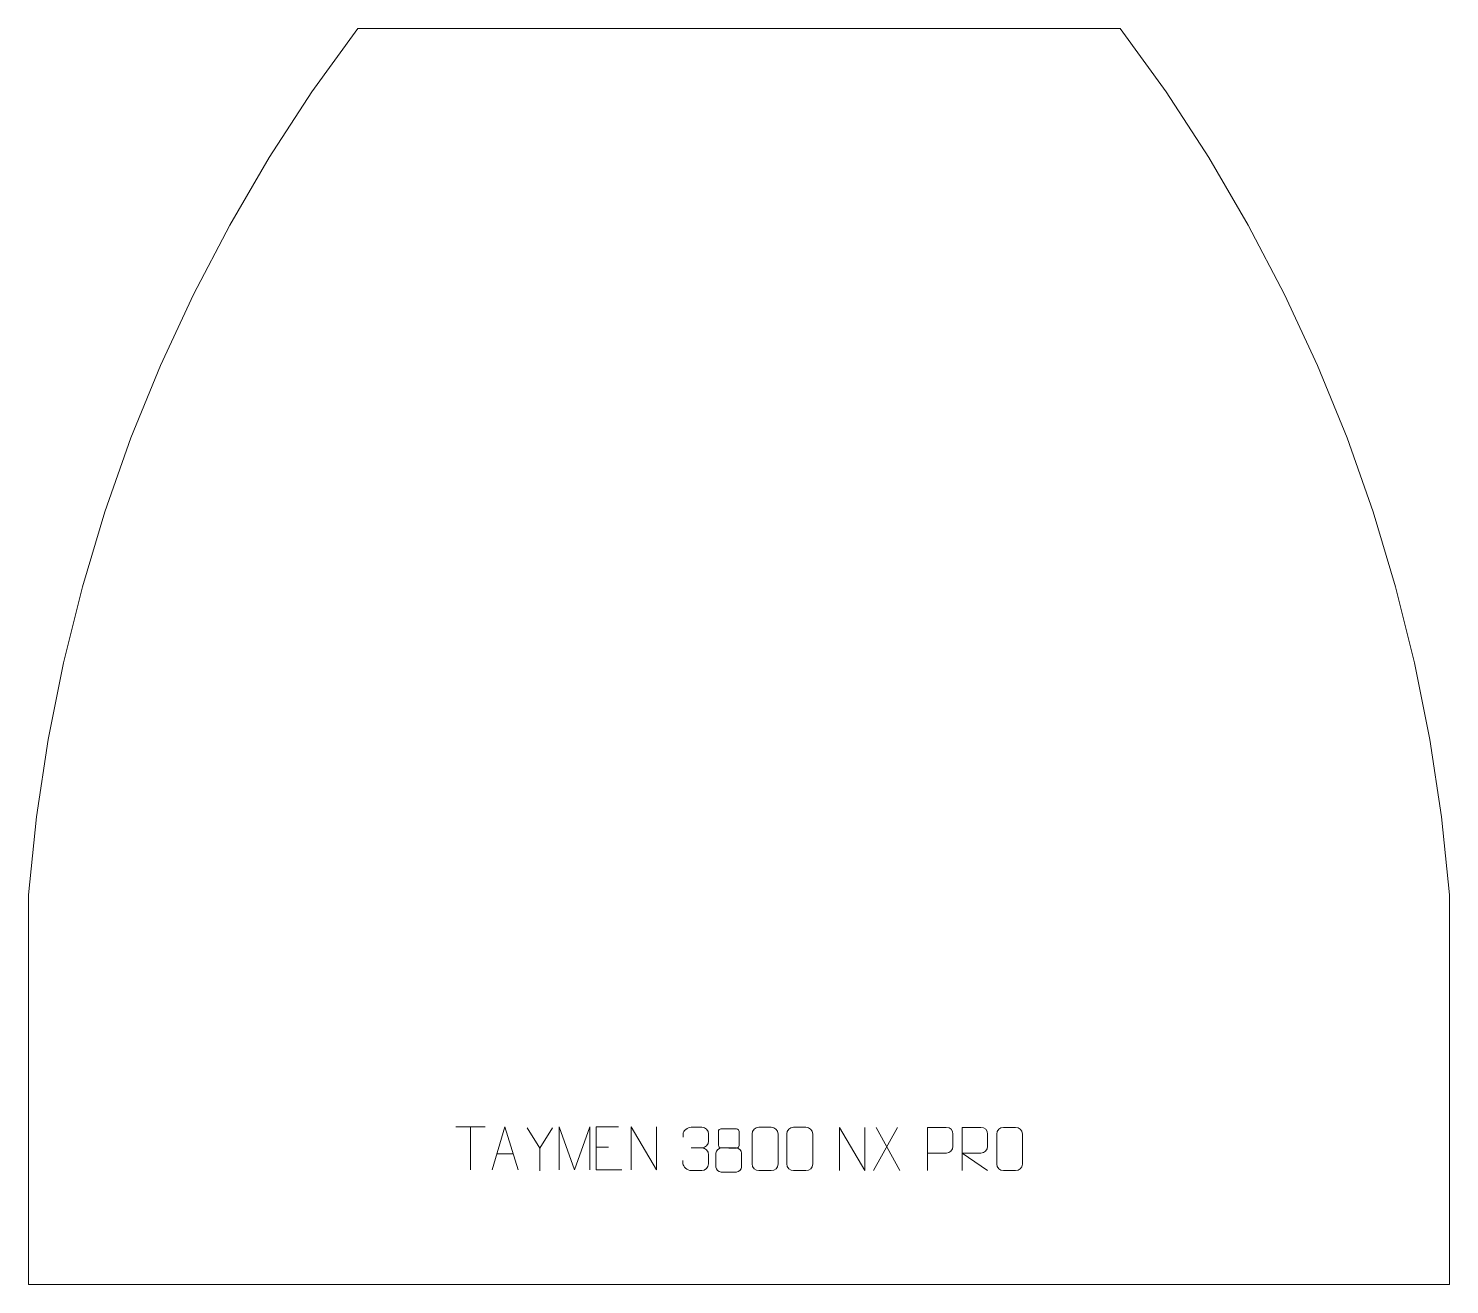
# Model space of a CAD drawing. Header units: millimetres. Extents: x -416 to 404, y 704 to 1429.
import ezdxf

# ---------------------------------------------------------------- set-up
doc = ezdxf.new("R2010")
doc.units = ezdxf.units.MM
doc.header["$MEASUREMENT"] = 0
doc.layers.add('layer 1', color=7, linetype='Continuous')

msp = doc.modelspace()

# ---------------------------------------------------------------- linework, layer by layer
at = {"layer": 'layer 1', "color": 242, "lineweight": 9}
msp.add_open_spline([(-225.9158, 1428.6703), (-225.9158, 1428.6703), (214.0841, 1428.6703), (214.0841, 1428.6703), (214.0841, 1428.6703), (214.0841, 1428.6703), (240.484, 1392.0106), (240.484, 1392.0106), (240.484, 1392.0106), (240.484, 1392.0106), (265.1161, 1354.1389), (265.1161, 1354.1389), (265.1161, 1354.1389), (265.1161, 1354.1389), (287.9238, 1315.1413), (287.9238, 1315.1413), (287.9238, 1315.1413), (287.9238, 1315.1413), (308.8557, 1275.1064), (308.8557, 1275.1064), (308.8557, 1275.1064), (308.8557, 1275.1064), (327.8652, 1234.1233), (327.8652, 1234.1233), (327.8652, 1234.1233), (327.8652, 1234.1233), (344.9112, 1192.2857), (344.9112, 1192.2857), (344.9112, 1192.2857), (344.9112, 1192.2857), (359.9522, 1149.6857), (359.9522, 1149.6857), (359.9522, 1149.6857), (359.9522, 1149.6857), (372.9559, 1106.4205), (372.9559, 1106.4205), (372.9559, 1106.4205), (372.9559, 1106.4205), (383.8944, 1062.5871), (383.8944, 1062.5871), (383.8944, 1062.5871), (383.8944, 1062.5871), (392.7405, 1018.2843), (392.7405, 1018.2843), (392.7405, 1018.2843), (392.7405, 1018.2843), (399.4758, 973.6129), (399.4758, 973.6129), (399.4758, 973.6129), (399.4758, 973.6129), (404.0844, 928.6714), (404.0844, 928.6714), (404.0844, 928.6714), (404.0844, 928.6714), (404.0844, 703.6712), (404.0844, 703.6712), (404.0844, 703.6712), (404.0844, 703.6712), (-415.9151, 703.6712), (-415.9151, 703.6712), (-415.9151, 703.6712), (-415.9151, 703.6712), (-415.9151, 928.6714), (-415.9151, 928.6714), (-415.9151, 928.6714), (-415.9151, 928.6714), (-411.3066, 973.6129), (-411.3066, 973.6129), (-411.3066, 973.6129), (-411.3066, 973.6129), (-404.5723, 1018.2843), (-404.5723, 1018.2843), (-404.5723, 1018.2843), (-404.5723, 1018.2843), (-395.7252, 1062.5871), (-395.7252, 1062.5871), (-395.7252, 1062.5871), (-395.7252, 1062.5871), (-384.7878, 1106.4205), (-384.7878, 1106.4205), (-384.7878, 1106.4205), (-384.7878, 1106.4205), (-371.784, 1149.6857), (-371.784, 1149.6857), (-371.784, 1149.6857), (-371.784, 1149.6857), (-356.7415, 1192.2857), (-356.7415, 1192.2857), (-356.7415, 1192.2857), (-356.7415, 1192.2857), (-339.6974, 1234.1233), (-339.6974, 1234.1233), (-339.6974, 1234.1233), (-339.6974, 1234.1233), (-320.6875, 1275.1064), (-320.6875, 1275.1064), (-320.6875, 1275.1064), (-320.6875, 1275.1064), (-299.7555, 1315.1413), (-299.7555, 1315.1413), (-299.7555, 1315.1413), (-299.7555, 1315.1413), (-276.9465, 1354.1389), (-276.9465, 1354.1389), (-276.9465, 1354.1389), (-276.9465, 1354.1389), (-252.3162, 1392.0106), (-252.3162, 1392.0106), (-252.3162, 1392.0106), (-252.3162, 1392.0106), (-225.9158, 1428.6703), (-225.9158, 1428.6703)], degree=3, knots=[0, 0, 0, 0, 0.03448276, 0.03448276, 0.03448276, 0.03448276, 0.06896552, 0.06896552, 0.06896552, 0.06896552, 0.10344828, 0.10344828, 0.10344828, 0.10344828, 0.13793103, 0.13793103, 0.13793103, 0.13793103, 0.17241379, 0.17241379, 0.17241379, 0.17241379, 0.20689655, 0.20689655, 0.20689655, 0.20689655, 0.24137931, 0.24137931, 0.24137931, 0.24137931, 0.27586207, 0.27586207, 0.27586207, 0.27586207, 0.31034483, 0.31034483, 0.31034483, 0.31034483, 0.34482759, 0.34482759, 0.34482759, 0.34482759, 0.37931034, 0.37931034, 0.37931034, 0.37931034, 0.4137931, 0.4137931, 0.4137931, 0.4137931, 0.44827586, 0.44827586, 0.44827586, 0.44827586, 0.48275862, 0.48275862, 0.48275862, 0.48275862, 0.51724138, 0.51724138, 0.51724138, 0.51724138, 0.55172414, 0.55172414, 0.55172414, 0.55172414, 0.5862069, 0.5862069, 0.5862069, 0.5862069, 0.62068966, 0.62068966, 0.62068966, 0.62068966, 0.65517241, 0.65517241, 0.65517241, 0.65517241, 0.68965517, 0.68965517, 0.68965517, 0.68965517, 0.72413793, 0.72413793, 0.72413793, 0.72413793, 0.75862069, 0.75862069, 0.75862069, 0.75862069, 0.79310345, 0.79310345, 0.79310345, 0.79310345, 0.82758621, 0.82758621, 0.82758621, 0.82758621, 0.86206897, 0.86206897, 0.86206897, 0.86206897, 0.89655172, 0.89655172, 0.89655172, 0.89655172, 0.93103448, 0.93103448, 0.93103448, 0.93103448, 1, 1, 1, 1], dxfattribs=at)
at = {"layer": 'layer 1', "color": 250, "lineweight": 9}
for points in [[(-169.3938, 794.7877), (-169.3938, 794.7877), (-152.4066, 794.7877), (-152.4066, 794.7877)], [(-160.9, 769.8577), (-160.9, 769.8577), (-160.9, 794.8112), (-160.9, 794.8112)], [(-120.9002, 782.3344), (-120.9002, 782.3344), (-128.2211, 794.2331), (-128.2211, 794.2331)], [(85.5085, 794.4028), (85.5085, 794.4028), (71.7679, 769.507), (71.7679, 769.507)], [(73.2225, 794.4028), (73.2225, 794.4028), (86.9631, 769.4493), (86.9631, 769.4493)], [(-145.6481, 779.1071), (-145.6481, 779.1071), (-136.1524, 779.1071), (-136.1524, 779.1071)], [(-88.3331, 782.9315), (-88.3331, 782.9315), (-81.165, 782.9315), (-81.165, 782.9315)], [(-33.5138, 782.5115), (-33.5138, 782.5115), (-27.3174, 782.5115), (-27.3174, 782.5115)]]:
    msp.add_open_spline(points, degree=3, dxfattribs=at)
for points, knots in [([(-148.3707, 769.8577), (-148.3707, 769.8577), (-140.9997, 794.8112), (-140.9997, 794.8112), (-140.9997, 794.8112), (-140.9997, 794.8112), (-133.4298, 769.8577), (-133.4298, 769.8577)], [0, 0, 0, 0, 0.33333333, 0.33333333, 0.33333333, 0.33333333, 1, 1, 1, 1]), ([(-113.5778, 794.2331), (-113.5778, 794.2331), (-120.9002, 782.3344), (-120.9002, 782.3344), (-120.9002, 782.3344), (-120.9002, 782.3344), (-120.8995, 769.2795), (-120.8995, 769.2795)], [0, 0, 0, 0, 0.33333333, 0.33333333, 0.33333333, 0.33333333, 1, 1, 1, 1]), ([(-109.7427, 769.8555), (-109.7427, 769.8555), (-109.7427, 794.8134), (-109.7427, 794.8134), (-109.7427, 794.8134), (-109.7427, 794.8134), (-100.8176, 769.8555), (-100.8176, 769.8555), (-100.8176, 769.8555), (-100.8176, 769.8555), (-92.0577, 794.8129), (-92.0577, 794.8129), (-92.0577, 794.8129), (-92.0577, 794.8129), (-92.0577, 769.8555), (-92.0577, 769.8555)], [0, 0, 0, 0, 0.2, 0.2, 0.2, 0.2, 0.4, 0.4, 0.4, 0.4, 0.6, 0.6, 0.6, 0.6, 1, 1, 1, 1]), ([(-75.4592, 794.8112), (-75.4592, 794.8112), (-88.3331, 794.8112), (-88.3331, 794.8112), (-88.3331, 794.8112), (-88.3331, 794.8112), (-88.3331, 769.8576), (-88.3331, 769.8576), (-88.3331, 769.8576), (-88.3331, 769.8576), (-73.4673, 769.8576), (-73.4673, 769.8576)], [0, 0, 0, 0, 0.25, 0.25, 0.25, 0.25, 0.5, 0.5, 0.5, 0.5, 1, 1, 1, 1]), ([(-68.2276, 769.8577), (-68.2276, 769.8577), (-68.2276, 794.8112), (-68.2276, 794.8112), (-68.2276, 794.8112), (-68.2276, 794.8112), (-53.5728, 769.8577), (-53.5728, 769.8577), (-53.5728, 769.8577), (-53.5728, 769.8577), (-53.5728, 794.8112), (-53.5728, 794.8112)], [0, 0, 0, 0, 0.25, 0.25, 0.25, 0.25, 0.5, 0.5, 0.5, 0.5, 1, 1, 1, 1]), ([(-38.2235, 788.7567), (-38.2235, 788.7567), (-38.2235, 790.6139), (-38.2235, 790.6139), (-38.2235, 790.6139), (-38.2378, 792.3558), (-35.5733, 794.4739), (-33.5142, 794.4512), (-33.5142, 794.4512), (-31.4501, 794.4512), (-29.3861, 794.4512), (-27.3224, 794.4512), (-27.3224, 794.4512), (-25.1279, 794.46), (-23.5296, 792.6132), (-23.4852, 790.7011), (-23.4852, 790.7011), (-23.4856, 789.266), (-23.4856, 787.8309), (-23.4852, 786.3954), (-23.4852, 786.3954), (-23.5338, 784.7419), (-25.1364, 782.5119), (-27.3347, 782.5219), (-27.3347, 782.5219), (-25.131, 782.5107), (-23.523, 780.7075), (-23.469, 778.648), (-23.469, 778.648), (-23.4694, 776.8633), (-23.4694, 775.0786), (-23.469, 773.2935), (-23.469, 773.2935), (-23.4589, 771.2321), (-25.5138, 769.469), (-27.3347, 769.4771), (-27.3347, 769.4771), (-29.4, 769.4774), (-31.4652, 769.4774), (-33.5308, 769.4771), (-33.5308, 769.4771), (-35.6994, 769.4886), (-38.2304, 771.8888), (-38.249, 773.3506), (-38.249, 773.3506), (-38.249, 773.3506), (-38.249, 775.2592), (-38.249, 775.2592)], [0, 0, 0, 0, 0.07692308, 0.07692308, 0.07692308, 0.07692308, 0.15384615, 0.15384615, 0.15384615, 0.15384615, 0.23076923, 0.23076923, 0.23076923, 0.23076923, 0.30769231, 0.30769231, 0.30769231, 0.30769231, 0.38461538, 0.38461538, 0.38461538, 0.38461538, 0.46153846, 0.46153846, 0.46153846, 0.46153846, 0.53846154, 0.53846154, 0.53846154, 0.53846154, 0.61538462, 0.61538462, 0.61538462, 0.61538462, 0.69230769, 0.69230769, 0.69230769, 0.69230769, 0.76923077, 0.76923077, 0.76923077, 0.76923077, 0.84615385, 0.84615385, 0.84615385, 0.84615385, 1, 1, 1, 1]), ([(-17.7825, 792.0768), (-17.7825, 789.8638), (-17.7825, 786.1815), (-17.7825, 783.9682), (-17.7825, 783.9682), (-17.7675, 783.4608), (-16.9601, 782.5294), (-16.26, 782.5306), (-16.26, 782.5306), (-13.2901, 782.5308), (-10.3199, 782.4459), (-7.3495, 782.4456), (-7.3495, 782.4456), (-6.5524, 782.4498), (-5.8317, 783.2401), (-5.8343, 783.9608), (-5.8343, 783.9608), (-5.8346, 786.1768), (-5.8346, 789.8615), (-5.8343, 792.0768), (-5.8343, 792.0768), (-5.8528, 792.7876), (-6.4642, 793.548), (-7.2981, 793.5406), (-7.2981, 793.5406), (-10.3152, 793.5403), (-13.3321, 793.5403), (-16.3487, 793.5406), (-16.3487, 793.5406), (-16.9751, 793.5482), (-17.7992, 792.8372), (-17.7825, 792.0768)], [0, 0, 0, 0, 0.11111111, 0.11111111, 0.11111111, 0.11111111, 0.22222222, 0.22222222, 0.22222222, 0.22222222, 0.33333333, 0.33333333, 0.33333333, 0.33333333, 0.44444444, 0.44444444, 0.44444444, 0.44444444, 0.55555556, 0.55555556, 0.55555556, 0.55555556, 0.66666667, 0.66666667, 0.66666667, 0.66666667, 0.77777778, 0.77777778, 0.77777778, 0.77777778, 1, 1, 1, 1]), ([(5.5605, 794.4635), (7.9266, 794.4635), (10.2931, 794.4635), (12.6596, 794.4635), (12.6596, 794.4635), (14.6401, 794.4991), (16.6661, 793.0048), (16.6932, 790.5627), (16.6932, 790.5627), (16.6928, 784.8053), (16.6928, 779.0475), (16.6932, 773.2893), (16.6932, 773.2893), (16.5511, 770.9617), (14.8447, 769.4794), (12.6596, 769.4686), (12.6596, 769.4686), (10.2872, 769.469), (7.9148, 769.469), (5.5428, 769.4686), (5.5428, 769.4686), (3.5843, 769.363), (1.5779, 771.2509), (1.5893, 773.2719), (1.5893, 773.2719), (1.5897, 779.0525), (1.5897, 784.8328), (1.5893, 790.6126), (1.5893, 790.6126), (1.5936, 792.7546), (3.3707, 794.4771), (5.5605, 794.4635)], [0, 0, 0, 0, 0.11111111, 0.11111111, 0.11111111, 0.11111111, 0.22222222, 0.22222222, 0.22222222, 0.22222222, 0.33333333, 0.33333333, 0.33333333, 0.33333333, 0.44444444, 0.44444444, 0.44444444, 0.44444444, 0.55555556, 0.55555556, 0.55555556, 0.55555556, 0.66666667, 0.66666667, 0.66666667, 0.66666667, 0.77777778, 0.77777778, 0.77777778, 0.77777778, 1, 1, 1, 1]), ([(25.5605, 794.4635), (27.9266, 794.4635), (30.2931, 794.4635), (32.6596, 794.4635), (32.6596, 794.4635), (34.6401, 794.4991), (36.6661, 793.0048), (36.6932, 790.5627), (36.6932, 790.5627), (36.6928, 784.8053), (36.6928, 779.0475), (36.6932, 773.2893), (36.6932, 773.2893), (36.5511, 770.9617), (34.8447, 769.4794), (32.6596, 769.4686), (32.6596, 769.4686), (30.2872, 769.469), (27.9148, 769.469), (25.5428, 769.4686), (25.5428, 769.4686), (23.5843, 769.363), (21.5779, 771.2509), (21.5893, 773.2719), (21.5893, 773.2719), (21.5897, 779.0525), (21.5897, 784.8328), (21.5893, 790.6126), (21.5893, 790.6126), (21.5936, 792.7546), (23.3707, 794.4771), (25.5605, 794.4635)], [0, 0, 0, 0, 0.11111111, 0.11111111, 0.11111111, 0.11111111, 0.22222222, 0.22222222, 0.22222222, 0.22222222, 0.33333333, 0.33333333, 0.33333333, 0.33333333, 0.44444444, 0.44444444, 0.44444444, 0.44444444, 0.55555556, 0.55555556, 0.55555556, 0.55555556, 0.66666667, 0.66666667, 0.66666667, 0.66666667, 0.77777778, 0.77777778, 0.77777778, 0.77777778, 1, 1, 1, 1]), ([(52.0381, 769.4493), (52.0381, 769.4493), (52.0381, 794.4028), (52.0381, 794.4028), (52.0381, 794.4028), (52.0381, 794.4028), (66.6929, 769.4493), (66.6929, 769.4493), (66.6929, 769.4493), (66.6929, 769.4493), (66.6929, 794.4028), (66.6929, 794.4028)], [0, 0, 0, 0, 0.25, 0.25, 0.25, 0.25, 0.5, 0.5, 0.5, 0.5, 1, 1, 1, 1]), ([(102.8811, 769.446), (102.8811, 769.446), (102.8811, 794.3996), (102.8811, 794.3996), (102.8811, 794.3996), (106.4761, 794.3996), (110.0714, 794.3996), (113.6668, 794.3996), (113.6668, 794.3996), (115.992, 794.3617), (117.5494, 792.8716), (117.5452, 790.5055), (117.5452, 790.5055), (117.5448, 788.4698), (117.5448, 785.4105), (117.5452, 783.3745), (117.5452, 783.3745), (117.5387, 781.4991), (115.7265, 779.5572), (113.7169, 779.5381), (113.7169, 779.5381), (113.7169, 779.5381), (102.8811, 779.5381), (102.8811, 779.5381)], [0, 0, 0, 0, 0.14285714, 0.14285714, 0.14285714, 0.14285714, 0.28571429, 0.28571429, 0.28571429, 0.28571429, 0.42857143, 0.42857143, 0.42857143, 0.42857143, 0.57142857, 0.57142857, 0.57142857, 0.57142857, 0.71428571, 0.71428571, 0.71428571, 0.71428571, 1, 1, 1, 1]), ([(122.8812, 769.4461), (122.8812, 769.4461), (122.8812, 794.3996), (122.8812, 794.3996), (122.8812, 794.3996), (126.476, 794.3996), (130.0715, 794.3996), (133.6667, 794.3996), (133.6667, 794.3996), (135.992, 794.3619), (137.5493, 792.8719), (137.5452, 790.5055), (137.5452, 790.5055), (137.5448, 788.47), (137.5448, 785.4106), (137.5452, 783.3746), (137.5452, 783.3746), (137.5387, 781.4991), (135.7264, 779.5573), (133.7169, 779.5382), (133.7169, 779.5382), (133.7169, 779.5382), (122.8812, 779.5382), (122.8812, 779.5382), (122.8812, 779.5382), (122.8812, 779.5382), (137.5359, 769.4461), (137.5359, 769.4461)], [0, 0, 0, 0, 0.125, 0.125, 0.125, 0.125, 0.25, 0.25, 0.25, 0.25, 0.375, 0.375, 0.375, 0.375, 0.5, 0.5, 0.5, 0.5, 0.625, 0.625, 0.625, 0.625, 0.75, 0.75, 0.75, 0.75, 1, 1, 1, 1]), ([(146.6936, 794.3993), (149.0193, 794.3993), (151.3454, 794.3993), (153.6715, 794.3993), (153.6715, 794.3993), (155.6181, 794.4349), (157.6095, 792.9433), (157.6362, 790.5057), (157.6362, 790.5057), (157.6358, 784.7588), (157.6358, 779.0115), (157.6362, 773.2638), (157.6362, 773.2638), (157.4964, 770.9404), (155.8192, 769.4608), (153.6715, 769.45), (153.6715, 769.45), (151.3396, 769.4504), (149.0077, 769.4504), (146.6762, 769.45), (146.6762, 769.45), (144.7512, 769.3446), (142.7791, 771.2291), (142.7903, 773.2464), (142.7903, 773.2464), (142.7906, 779.0165), (142.7906, 784.7862), (142.7903, 790.5555), (142.7903, 790.5555), (142.7945, 792.6936), (144.5412, 794.4128), (146.6936, 794.3993)], [0, 0, 0, 0, 0.11111111, 0.11111111, 0.11111111, 0.11111111, 0.22222222, 0.22222222, 0.22222222, 0.22222222, 0.33333333, 0.33333333, 0.33333333, 0.33333333, 0.44444444, 0.44444444, 0.44444444, 0.44444444, 0.55555556, 0.55555556, 0.55555556, 0.55555556, 0.66666667, 0.66666667, 0.66666667, 0.66666667, 0.77777778, 0.77777778, 0.77777778, 0.77777778, 1, 1, 1, 1]), ([(-19.2413, 779.5586), (-19.2413, 776.3878), (-19.2413, 774.6857), (-19.2413, 771.5143), (-19.2413, 771.5143), (-19.2498, 770.2924), (-17.5519, 768.5997), (-16.2993, 768.5912), (-16.2993, 768.5912), (-13.3162, 768.5915), (-10.3329, 768.5915), (-7.3495, 768.5912), (-7.3495, 768.5912), (-6.0262, 768.6029), (-4.4058, 770.2245), (-4.4169, 771.5237), (-4.4169, 771.5237), (-4.4172, 774.6919), (-4.4172, 776.3907), (-4.4169, 779.5586), (-4.4169, 779.5586), (-4.4866, 780.939), (-6.0644, 782.5176), (-7.3698, 782.5115), (-7.3698, 782.5115), (-10.3464, 782.5112), (-13.323, 782.5112), (-16.2993, 782.5115), (-16.2993, 782.5115), (-17.3788, 782.5179), (-19.2251, 780.939), (-19.2413, 779.5586)], [0, 0, 0, 0, 0.11111111, 0.11111111, 0.11111111, 0.11111111, 0.22222222, 0.22222222, 0.22222222, 0.22222222, 0.33333333, 0.33333333, 0.33333333, 0.33333333, 0.44444444, 0.44444444, 0.44444444, 0.44444444, 0.55555556, 0.55555556, 0.55555556, 0.55555556, 0.66666667, 0.66666667, 0.66666667, 0.66666667, 0.77777778, 0.77777778, 0.77777778, 0.77777778, 1, 1, 1, 1])]:
    msp.add_open_spline(points, degree=3, knots=knots, dxfattribs=at)

doc.saveas('drawing.dxf')
